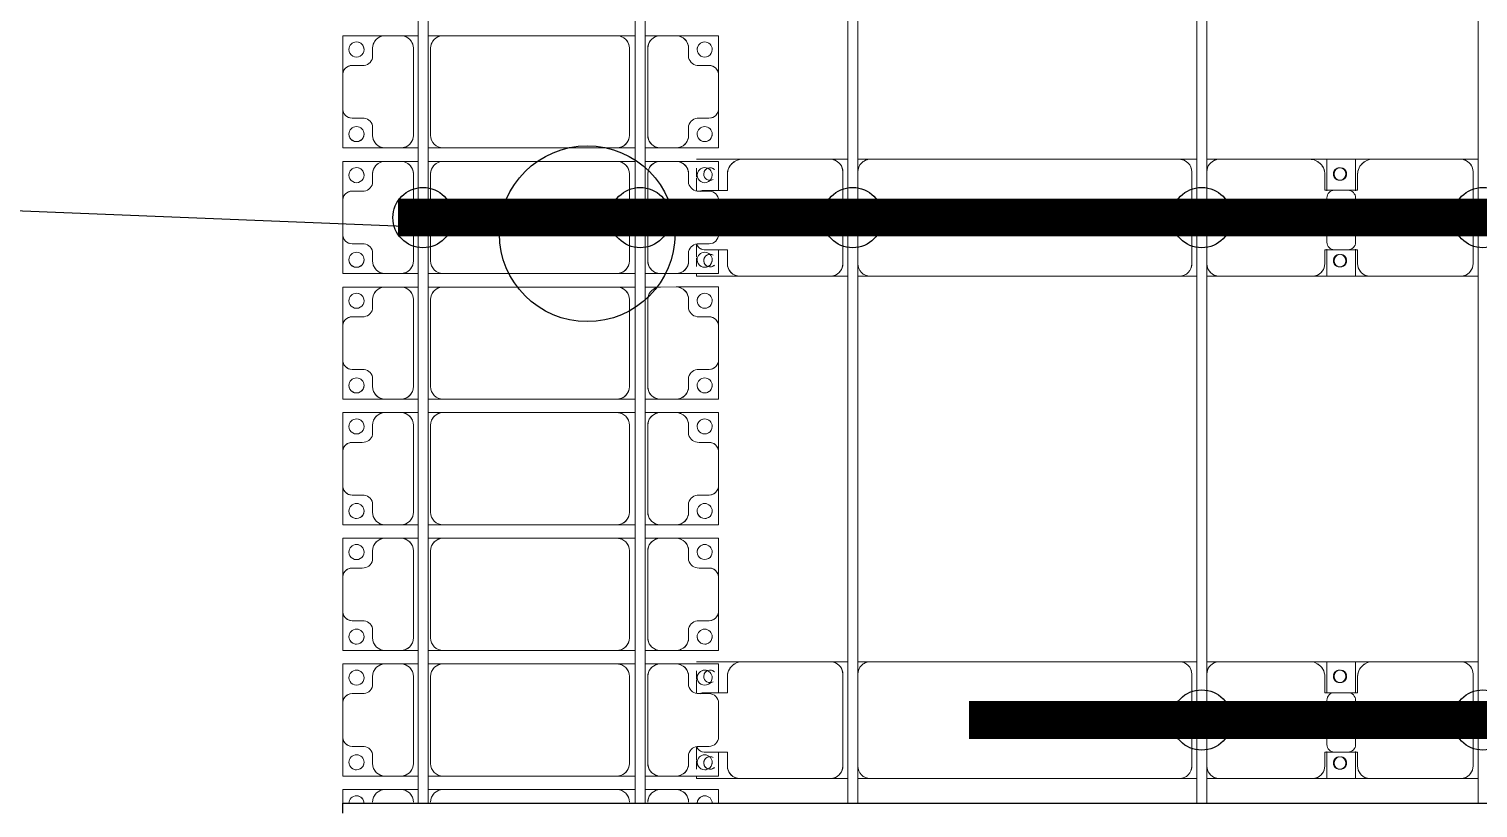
# Model space of a CAD drawing. Header units: millimetres. Extents: x -248177 to 167033, y 156986 to 268923.
# Drawn here: x -242403 to -236632, y 184400 to 187500 of the extents above; entities that cross this region are included whole.
import ezdxf

# ---------------------------------------------------------------- set-up
doc = ezdxf.new("R2010")
doc.units = ezdxf.units.MM
for name, color, linetype, lineweight in [('A-DETL-MBND', 5, 'Continuous', 9), ('A-GENM', 13, 'Continuous', 9), ('S-BEAM', 12, 'Continuous', 9)]:
    doc.layers.add(name, color=color, linetype=linetype, lineweight=lineweight)
for name, color, linetype in [('GC-BICH NEO', 6, 'Continuous'), ('GC-DAY NEO', 5, 'Continuous'), ('GC-HOP 40x60 GIA CUONG', 1, 'Continuous')]:
    doc.layers.add(name, color=color, linetype=linetype)

# ---------------------------------------------------------------- blocks, each defined once
blk = doc.blocks.new('Dai phaodi lai - DẢI PHAO ĐI LẠI-17681-BỐ TRÍ KHUNG KẾT CẤU BÈ PIN 02')
at = {"layer": 'A-GENM', "color": 7}
for p, q in [((47276.8, 748.4), (47433.1, 748.4)), ((47276.8, 579.3), (47276.8, 748.4)), ((47276.8, 748.4), (47276.8, 579.3)), ((47433.1, 748.4), (47276.8, 748.4)), ((47395.1, 710.4), (47395.1, 670.7)), ((47566.9, 748.4), (47433.1, 748.4)), ((47566.9, 748.4), (47723.2, 748.4)), ((47723.2, 748.4), (47566.9, 748.4)), ((47604.9, 670.7), (47604.9, 710.4)), ((47723.2, 748.4), (47723.2, 579.3)), ((47723.2, 579.3), (47723.2, 748.4)), ((47776.8, 748.4), (47892.1, 748.4)), ((47776.8, 579.3), (47776.8, 748.4)), ((47776.8, 748.4), (47776.8, 579.3)), ((47892.1, 748.4), (47776.8, 748.4)), ((47895.1, 710.4), (47895.1, 670.7)), ((48066.9, 748.4), (47933.1, 748.4)), ((48104.9, 670.7), (48104.9, 710.4)), ((48128.6, 748.4), (48223.2, 748.4)), ((48223.2, 748.4), (48128.6, 748.4)), ((48223.2, 748.4), (48223.2, 579.3)), ((48223.2, 579.3), (48223.2, 748.4)), ((48276.8, 748.4), (48433.1, 748.4)), ((48276.8, 579.3), (48276.8, 748.4)), ((48276.8, 748.4), (48276.8, 579.3)), ((48433.1, 748.4), (48276.8, 748.4)), ((48395.1, 710.4), (48395.1, 670.7)), ((48566.9, 748.4), (48433.1, 748.4)), ((48566.9, 748.4), (48723.2, 748.4)), ((48721, 748.4), (48566.9, 748.4)), ((48604.9, 670.7), (48604.9, 710.4)), ((48723.2, 748.4), (48723.2, 579.3)), ((48723.2, 579.3), (48723.2, 748.4)), ((48776.8, 748.4), (48933.1, 748.4)), ((48776.8, 579.3), (48776.8, 748.4)), ((48776.8, 748.4), (48776.8, 579.3)), ((48933.1, 748.4), (48776.8, 748.4)), ((48895.1, 710.4), (48895.1, 670.7)), ((49066.9, 748.4), (48933.1, 748.4)), ((49066.9, 748.4), (49223.2, 748.4)), ((49223.2, 748.4), (49066.9, 748.4)), ((49104.9, 670.7), (49104.9, 710.4)), ((49223.2, 748.4), (49223.2, 579.3)), ((49223.2, 579.3), (49223.2, 748.4)), ((49276.8, 748.4), (49433.1, 748.4)), ((49276.8, 579.3), (49276.8, 748.4)), ((49276.8, 748.4), (49276.8, 579.3)), ((49433.1, 748.4), (49276.8, 748.4)), ((49395.1, 710.4), (49395.1, 670.7)), ((49566.9, 748.4), (49433.1, 748.4)), ((49566.9, 748.4), (49723.2, 748.4)), ((49723.2, 748.4), (49566.9, 748.4)), ((49604.9, 670.7), (49604.9, 710.4)), ((49723.2, 748.4), (49723.2, 579.3)), ((49723.2, 579.3), (49723.2, 748.4)), ((49776.8, 748.4), (49891.3, 748.4)), ((49776.8, 579.3), (49776.8, 748.4)), ((49776.8, 748.4), (49776.8, 579.3)), ((49891.3, 748.4), (49776.8, 748.4)), ((49895.1, 710.4), (49895.1, 670.7)), ((50066.9, 748.4), (49933.1, 748.4)), ((50104.9, 670.7), (50104.9, 710.4)), ((50127.7, 748.4), (50223.2, 748.4)), ((50223.2, 748.4), (50127.7, 748.4)), ((50223.2, 748.4), (50223.2, 579.3)), ((50223.2, 579.3), (50223.2, 748.4)), ((50276.8, 748.4), (50331.2, 748.4)), ((50276.8, 579.3), (50276.8, 748.4)), ((50276.8, 748.4), (50276.8, 579.3)), ((50331.2, 748.4), (50276.8, 748.4)), ((47276.8, 579.3), (47276.8, 516.7)), ((47364.3, 629.3), (47326.8, 629.3)), ((47673.2, 629.3), (47635.7, 629.3)), ((47723.2, 516.7), (47723.2, 579.3)), ((47776.8, 579.3), (47776.8, 516.7)), ((47864.3, 629.3), (47826.8, 629.3)), ((48173.2, 629.3), (48135.7, 629.3)), ((48223.2, 516.7), (48223.2, 579.3)), ((48276.8, 579.3), (48276.8, 516.7)), ((48364.3, 629.3), (48326.8, 629.3)), ((48673.2, 629.3), (48635.7, 629.3)), ((48723.2, 516.7), (48723.2, 579.3)), ((48776.8, 579.3), (48776.8, 516.7)), ((48864.3, 629.3), (48826.8, 629.3)), ((49173.2, 629.3), (49135.7, 629.3)), ((49223.2, 516.7), (49223.2, 579.3)), ((49276.8, 579.3), (49276.8, 516.7)), ((49364.3, 629.3), (49326.8, 629.3)), ((49673.2, 629.3), (49635.7, 629.3)), ((49723.2, 516.7), (49723.2, 579.3)), ((49776.8, 579.3), (49776.8, 516.7)), ((49864.3, 629.3), (49826.8, 629.3)), ((50173.2, 629.3), (50135.7, 629.3)), ((50223.2, 516.7), (50223.2, 579.3)), ((50276.8, 579.3), (50276.8, 516.7)), ((47276.8, 456.7), (47276.8, 516.7)), ((47276.8, 456.7), (47276.8, 516.7)), ((47326.8, 466.7), (47673.2, 466.7)), ((47723.2, 516.7), (47723.2, 456.7)), ((47723.2, 516.7), (47723.2, 456.7)), ((47776.8, 456.7), (47776.8, 516.7)), ((47776.8, 456.7), (47776.8, 516.7)), ((47826.8, 466.7), (48173.2, 466.7)), ((48223.2, 516.7), (48223.2, 456.7)), ((48223.2, 516.7), (48223.2, 456.7)), ((48276.8, 456.7), (48276.8, 516.7)), ((48276.8, 456.7), (48276.8, 516.7)), ((48326.8, 466.7), (48673.2, 466.7)), ((48723.2, 516.7), (48723.2, 456.7)), ((48723.2, 516.7), (48723.2, 456.7)), ((48776.8, 456.7), (48776.8, 516.7)), ((48776.8, 456.7), (48776.8, 516.7)), ((48826.8, 466.7), (49173.2, 466.7)), ((49223.2, 516.7), (49223.2, 456.7)), ((49223.2, 516.7), (49223.2, 456.7)), ((49276.8, 456.7), (49276.8, 516.7)), ((49276.8, 456.7), (49276.8, 516.7)), ((49326.8, 466.7), (49673.2, 466.7)), ((49723.2, 516.7), (49723.2, 456.7)), ((49723.2, 516.7), (49723.2, 456.7)), ((49776.8, 456.7), (49776.8, 516.7)), ((49776.8, 456.7), (49776.8, 516.7)), ((49826.8, 466.7), (50173.2, 466.7)), ((50223.2, 516.7), (50223.2, 456.7)), ((50223.2, 516.7), (50223.2, 456.7)), ((50276.8, 456.7), (50276.8, 516.7)), ((50276.8, 456.7), (50276.8, 516.7)), ((47276.8, 343.3), (47276.8, 416.7)), ((47276.8, 343.3), (47276.8, 416.7)), ((47723.2, 416.7), (47723.2, 343.3)), ((47723.2, 416.7), (47723.2, 343.3)), ((47776.8, 343.3), (47776.8, 416.7)), ((47776.8, 343.3), (47776.8, 416.7)), ((48223.2, 416.7), (48223.2, 343.3)), ((48223.2, 416.7), (48223.2, 343.3)), ((48276.8, 343.3), (48276.8, 416.7)), ((48276.8, 343.3), (48276.8, 416.7)), ((48723.2, 416.7), (48723.2, 343.3)), ((48723.2, 416.7), (48723.2, 343.3)), ((48776.8, 343.3), (48776.8, 416.7)), ((48776.8, 343.3), (48776.8, 416.7)), ((49223.2, 416.7), (49223.2, 343.3)), ((49223.2, 416.7), (49223.2, 343.3)), ((49276.8, 343.3), (49276.8, 416.7)), ((49276.8, 343.3), (49276.8, 416.7)), ((49723.2, 416.7), (49723.2, 343.3)), ((49723.2, 416.7), (49723.2, 343.3)), ((49776.8, 343.3), (49776.8, 416.7)), ((49776.8, 343.3), (49776.8, 416.7)), ((50223.2, 416.7), (50223.2, 343.3)), ((50223.2, 416.7), (50223.2, 343.3)), ((50276.8, 343.3), (50276.8, 416.7)), ((50276.8, 343.3), (50276.8, 416.7)), ((47673.2, 393.3), (47326.8, 393.3)), ((48173.2, 393.3), (47826.8, 393.3)), ((48673.2, 393.3), (48326.8, 393.3)), ((49173.2, 393.3), (48826.8, 393.3)), ((49673.2, 393.3), (49326.8, 393.3)), ((50173.2, 393.3), (49826.8, 393.3)), ((47276.8, 343.3), (47276.8, -348.3)), ((47723.2, -348.3), (47723.2, 343.3)), ((47776.8, 343.3), (47776.8, -348.3)), ((48223.2, -348.3), (48223.2, 343.3)), ((48276.8, 343.3), (48276.8, -348.3)), ((48723.2, -348.3), (48723.2, 343.3)), ((48776.8, 343.3), (48776.8, -348.3)), ((49223.2, -348.3), (49223.2, 343.3)), ((49276.8, 343.3), (49276.8, -348.3)), ((49723.2, -348.3), (49723.2, 343.3)), ((49776.8, 343.3), (49776.8, -348.3)), ((50223.2, -348.3), (50223.2, 343.3)), ((50276.8, 343.3), (50276.8, -348.3)), ((47276.8, -408.3), (47276.8, -348.3)), ((47276.8, -408.3), (47276.8, -348.3)), ((47326.8, -398.3), (47673.2, -398.3)), ((47723.2, -348.3), (47723.2, -408.3)), ((47723.2, -348.3), (47723.2, -408.3)), ((47776.8, -408.3), (47776.8, -348.3)), ((47776.8, -408.3), (47776.8, -348.3)), ((47826.8, -398.3), (48173.2, -398.3)), ((48223.2, -348.3), (48223.2, -408.3)), ((48223.2, -348.3), (48223.2, -408.3)), ((48276.8, -408.3), (48276.8, -348.3)), ((48276.8, -408.3), (48276.8, -348.3)), ((48326.8, -398.3), (48673.2, -398.3)), ((48723.2, -348.3), (48723.2, -408.3)), ((48723.2, -348.3), (48723.2, -408.3)), ((48776.8, -408.3), (48776.8, -348.3)), ((48776.8, -408.3), (48776.8, -348.3)), ((48826.8, -398.3), (49173.2, -398.3)), ((49223.2, -348.3), (49223.2, -408.3)), ((49223.2, -348.3), (49223.2, -408.3)), ((49276.8, -408.3), (49276.8, -348.3)), ((49276.8, -408.3), (49276.8, -348.3)), ((49326.8, -398.3), (49673.2, -398.3)), ((49723.2, -348.3), (49723.2, -408.3)), ((49723.2, -348.3), (49723.2, -408.3)), ((49776.8, -408.3), (49776.8, -348.3)), ((49776.8, -408.3), (49776.8, -348.3)), ((49826.8, -398.3), (50173.2, -398.3)), ((50223.2, -348.3), (50223.2, -408.3)), ((50223.2, -348.3), (50223.2, -408.3)), ((50276.8, -408.3), (50276.8, -348.3)), ((50276.8, -408.3), (50276.8, -348.3)), ((47276.8, -516.7), (47276.8, -448.3)), ((47276.8, -516.7), (47276.8, -448.3)), ((47723.2, -448.3), (47723.2, -516.7)), ((47723.2, -448.3), (47723.2, -516.7)), ((47776.8, -516.7), (47776.8, -448.3)), ((47776.8, -516.7), (47776.8, -448.3)), ((48223.2, -448.3), (48223.2, -516.7)), ((48223.2, -448.3), (48223.2, -516.7)), ((48276.8, -516.7), (48276.8, -448.3)), ((48276.8, -516.7), (48276.8, -448.3)), ((48723.2, -448.3), (48723.2, -516.7)), ((48723.2, -448.3), (48723.2, -516.7)), ((48776.8, -516.7), (48776.8, -448.3)), ((48776.8, -516.7), (48776.8, -448.3)), ((49223.2, -448.3), (49223.2, -516.7)), ((49223.2, -448.3), (49223.2, -516.7)), ((49276.8, -516.7), (49276.8, -448.3)), ((49276.8, -516.7), (49276.8, -448.3)), ((49723.2, -448.3), (49723.2, -516.7)), ((49723.2, -448.3), (49723.2, -516.7)), ((49776.8, -516.7), (49776.8, -448.3)), ((49776.8, -516.7), (49776.8, -448.3)), ((50223.2, -448.3), (50223.2, -516.7)), ((50223.2, -448.3), (50223.2, -516.7)), ((50276.8, -516.7), (50276.8, -448.3)), ((50276.8, -516.7), (50276.8, -448.3)), ((47276.8, -516.7), (47276.8, -579.3)), ((47673.2, -466.7), (47326.8, -466.7)), ((47723.2, -579.3), (47723.2, -516.7)), ((47776.8, -516.7), (47776.8, -579.3)), ((48173.2, -466.7), (47826.8, -466.7)), ((48223.2, -579.3), (48223.2, -516.7)), ((48276.8, -516.7), (48276.8, -579.3)), ((48673.2, -466.7), (48326.8, -466.7)), ((48723.2, -579.3), (48723.2, -516.7)), ((48776.8, -516.7), (48776.8, -579.3)), ((49173.2, -466.7), (48826.8, -466.7)), ((49223.2, -579.3), (49223.2, -516.7)), ((49276.8, -516.7), (49276.8, -579.3)), ((49673.2, -466.7), (49326.8, -466.7)), ((49723.2, -579.3), (49723.2, -516.7)), ((49776.8, -516.7), (49776.8, -579.3)), ((50173.2, -466.7), (49826.8, -466.7)), ((50223.2, -579.3), (50223.2, -516.7)), ((50276.8, -516.7), (50276.8, -579.3)), ((47276.8, -748.4), (47276.8, -579.3)), ((47276.8, -579.3), (47276.8, -748.4)), ((47326.8, -629.3), (47364.3, -629.3)), ((47635.7, -629.3), (47673.2, -629.3)), ((47723.2, -579.3), (47723.2, -748.4)), ((47723.2, -748.4), (47723.2, -579.3)), ((47776.8, -748.4), (47776.8, -579.3)), ((47776.8, -579.3), (47776.8, -748.4)), ((47826.8, -629.3), (47864.3, -629.3)), ((48135.7, -629.3), (48173.2, -629.3)), ((48223.2, -579.3), (48223.2, -748.4)), ((48223.2, -748.4), (48223.2, -579.3)), ((48276.8, -748.4), (48276.8, -579.3)), ((48276.8, -579.3), (48276.8, -748.4)), ((48326.8, -629.3), (48364.3, -629.3)), ((48635.7, -629.3), (48673.2, -629.3)), ((48723.2, -579.3), (48723.2, -748.4)), ((48723.2, -748.4), (48723.2, -579.3)), ((48776.8, -748.4), (48776.8, -579.3)), ((48776.8, -579.3), (48776.8, -748.4)), ((48826.8, -629.3), (48864.3, -629.3)), ((49135.7, -629.3), (49173.2, -629.3)), ((49223.2, -579.3), (49223.2, -748.4)), ((49223.2, -748.4), (49223.2, -579.3)), ((49276.8, -748.4), (49276.8, -579.3)), ((49276.8, -579.3), (49276.8, -748.4)), ((49326.8, -629.3), (49364.3, -629.3)), ((49635.7, -629.3), (49673.2, -629.3)), ((49723.2, -579.3), (49723.2, -748.4)), ((49723.2, -748.4), (49723.2, -579.3)), ((49776.8, -748.4), (49776.8, -579.3)), ((49776.8, -579.3), (49776.8, -748.4)), ((49826.8, -629.3), (49864.3, -629.3)), ((50135.7, -629.3), (50173.2, -629.3)), ((50223.2, -579.3), (50223.2, -748.4)), ((50223.2, -748.4), (50223.2, -579.3)), ((50276.8, -748.4), (50276.8, -579.3)), ((50276.8, -579.3), (50276.8, -748.4)), ((47395.1, -670.7), (47395.1, -710.4)), ((47604.9, -710.4), (47604.9, -670.7)), ((47895.1, -670.7), (47895.1, -710.4)), ((48104.9, -710.4), (48104.9, -670.7)), ((48395.1, -670.7), (48395.1, -710.4)), ((48604.9, -710.4), (48604.9, -670.7)), ((48895.1, -670.7), (48895.1, -710.4)), ((49104.9, -710.4), (49104.9, -670.7)), ((49395.1, -670.7), (49395.1, -710.4)), ((49604.9, -710.4), (49604.9, -670.7)), ((49895.1, -670.7), (49895.1, -710.4)), ((50104.9, -710.4), (50104.9, -670.7)), ((47433.1, -748.4), (47276.8, -748.4)), ((47276.8, -748.4), (47433.1, -748.4)), ((47433.1, -748.4), (47566.9, -748.4)), ((47723.2, -748.4), (47566.9, -748.4)), ((47566.9, -748.4), (47723.2, -748.4)), ((47933.1, -748.4), (47776.8, -748.4)), ((47776.8, -748.4), (47933.1, -748.4)), ((47933.1, -748.4), (48066.9, -748.4)), ((48223.2, -748.4), (48066.9, -748.4)), ((48066.9, -748.4), (48223.2, -748.4)), ((48433.1, -748.4), (48276.8, -748.4)), ((48276.8, -748.4), (48433.1, -748.4)), ((48433.1, -748.4), (48566.9, -748.4)), ((48723.2, -748.4), (48566.9, -748.4)), ((48566.9, -748.4), (48721, -748.4)), ((48933.1, -748.4), (48776.8, -748.4)), ((48776.8, -748.4), (48933.1, -748.4)), ((48933.1, -748.4), (49066.9, -748.4)), ((49223.2, -748.4), (49066.9, -748.4)), ((49066.9, -748.4), (49223.2, -748.4)), ((49433.1, -748.4), (49276.8, -748.4)), ((49276.8, -748.4), (49433.1, -748.4)), ((49433.1, -748.4), (49566.9, -748.4)), ((49723.2, -748.4), (49566.9, -748.4)), ((49566.9, -748.4), (49723.2, -748.4)), ((49933.1, -748.4), (49776.8, -748.4)), ((49776.8, -748.4), (49933.1, -748.4)), ((49933.1, -748.4), (50066.9, -748.4)), ((50223.2, -748.4), (50066.9, -748.4)), ((50066.9, -748.4), (50223.2, -748.4)), ((50331.2, -748.4), (50276.8, -748.4)), ((50276.8, -748.4), (50331.2, -748.4))]:
    blk.add_line(p, q, dxfattribs=at)
for centre, radius, start, end in [((47331.6, 693.3), 30, 90, 270), ((47331.6, 693.3), 30, 90, 180), ((47331.6, 693.3), 30, 270, 90), ((47331.6, 693.3), 30, 270, 90), ((47433.1, 710.4), 38, 90, 180), ((47433.1, 710.4), 38, 90, 180), ((47433.1, 710.4), 38, 120, 180), ((47433.1, 710.4), 38, 120, 180), ((47433.1, 710.4), 38, 90, 105), ((47433.1, 710.4), 38, 90, 105), ((47566.9, 710.4), 38, 0, 90), ((47566.9, 710.4), 38, 75, 90), ((47566.9, 710.4), 38, 0, 90), ((47566.9, 710.4), 38, 75, 90), ((47566.9, 710.4), 38, 0, 60), ((47566.9, 710.4), 38, 0, 60), ((47668.4, 693.3), 30, 90, 270), ((47668.4, 693.3), 30, 90, 270), ((47668.4, 693.3), 30, 270, 90), ((47668.4, 693.3), 30, 0, 90), ((47831.6, 693.3), 30, 90, 270), ((47831.6, 693.3), 30, 90, 180), ((47831.6, 693.3), 30, 270, 90), ((47831.6, 693.3), 30, 270, 90), ((47933.1, 710.4), 38, 90, 180), ((48066.9, 710.4), 38, 0, 90), ((48168.4, 693.3), 30, 90, 270), ((48168.4, 693.3), 30, 90, 270), ((48168.4, 693.3), 30, 270, 90), ((48168.4, 693.3), 30, 0, 90), ((48331.6, 693.3), 30, 90, 270), ((48331.6, 693.3), 30, 90, 180), ((48331.6, 693.3), 30, 270, 90), ((48331.6, 693.3), 30, 270, 90), ((48433.1, 710.4), 38, 90, 180), ((48433.1, 710.4), 38, 90, 180), ((48433.1, 710.4), 38, 120, 180), ((48433.1, 710.4), 38, 120, 180), ((48433.1, 710.4), 38, 90, 105), ((48433.1, 710.4), 38, 90, 105), ((48566.9, 710.4), 38, 360, 90), ((48566.9, 710.4), 38, 75, 90), ((48566.9, 710.4), 38, 360, 90), ((48566.9, 710.4), 38, 75, 90), ((48566.9, 710.4), 38, 360, 60), ((48566.9, 710.4), 38, 360, 60), ((48668.4, 693.3), 30, 90, 270), ((48668.4, 693.3), 30, 90, 270), ((48668.4, 693.3), 30, 270, 90), ((48668.4, 693.3), 30, 0, 90), ((48831.6, 693.3), 30, 90, 270), ((48831.6, 693.3), 30, 90, 180), ((48831.6, 693.3), 30, 270, 90), ((48831.6, 693.3), 30, 270, 90), ((48933.1, 710.4), 38, 90, 180), ((48933.1, 710.4), 38, 90, 180), ((48933.1, 710.4), 38, 120, 180), ((48933.1, 710.4), 38, 120, 180), ((48933.1, 710.4), 38, 90, 105), ((48933.1, 710.4), 38, 90, 105), ((49066.9, 710.4), 38, 0, 90), ((49066.9, 710.4), 38, 75, 90), ((49066.9, 710.4), 38, 0, 90), ((49066.9, 710.4), 38, 75, 90), ((49066.9, 710.4), 38, 0, 60), ((49066.9, 710.4), 38, 0, 60), ((49168.4, 693.3), 30, 90, 270), ((49168.4, 693.3), 30, 90, 270), ((49168.4, 693.3), 30, 270, 90), ((49168.4, 693.3), 30, 0, 90), ((49331.6, 693.3), 30, 90, 270), ((49331.6, 693.3), 30, 90, 180), ((49331.6, 693.3), 30, 270, 90), ((49331.6, 693.3), 30, 270, 90), ((49433.1, 710.4), 38, 90, 180), ((49433.1, 710.4), 38, 90, 180), ((49433.1, 710.4), 38, 120, 180), ((49433.1, 710.4), 38, 120, 180), ((49433.1, 710.4), 38, 90, 105), ((49433.1, 710.4), 38, 90, 105), ((49566.9, 710.4), 38, 360, 90), ((49566.9, 710.4), 38, 75, 90), ((49566.9, 710.4), 38, 360, 90), ((49566.9, 710.4), 38, 75, 90), ((49566.9, 710.4), 38, 360, 60), ((49566.9, 710.4), 38, 360, 60), ((49668.4, 693.3), 30, 90, 270), ((49668.4, 693.3), 30, 90, 270), ((49668.4, 693.3), 30, 270, 90), ((49668.4, 693.3), 30, 0, 90), ((49831.6, 693.3), 30, 90, 270), ((49831.6, 693.3), 30, 90, 180), ((49831.6, 693.3), 30, 270, 90), ((49831.6, 693.3), 30, 270, 90), ((49933.1, 710.4), 38, 90, 180), ((50066.9, 710.4), 38, 0, 90), ((50168.4, 693.3), 30, 90, 270), ((50168.4, 693.3), 30, 90, 270), ((50168.4, 693.3), 30, 270, 90), ((50168.4, 693.3), 30, 0, 90), ((50331.6, 693.3), 30, 90, 270), ((50331.6, 693.3), 30, 90, 180), ((47331.6, 693.3), 30, 195, 270), ((47355.2, 668.2), 40, 283.18854, 3.50807), ((47644.8, 668.2), 40, 176.49193, 256.81146), ((47668.4, 693.3), 30, 270, 345), ((47831.6, 693.3), 30, 195, 270), ((47855.2, 668.2), 40, 283.18854, 3.50807), ((48144.8, 668.2), 40, 176.49193, 256.81146), ((48168.4, 693.3), 30, 270, 345), ((48331.6, 693.3), 30, 195, 270), ((48355.2, 668.2), 40, 283.18854, 3.50807), ((48644.8, 668.2), 40, 176.49193, 256.81146), ((48668.4, 693.3), 30, 270, 345), ((48831.6, 693.3), 30, 195, 270), ((48855.2, 668.2), 40, 283.18854, 3.50807), ((49144.8, 668.2), 40, 176.49193, 256.81146), ((49168.4, 693.3), 30, 270, 345), ((49331.6, 693.3), 30, 195, 270), ((49355.2, 668.2), 40, 283.18854, 3.50807), ((49644.8, 668.2), 40, 176.49193, 256.81146), ((49668.4, 693.3), 30, 270, 345), ((49831.6, 693.3), 30, 195, 270), ((49855.2, 668.2), 40, 283.18854, 3.50807), ((50144.8, 668.2), 40, 176.49193, 256.81146), ((50168.4, 693.3), 30, 270, 345), ((50331.6, 693.3), 30, 195, 270), ((47326.8, 579.3), 50, 90, 180), ((47326.8, 579.3), 50, 90, 165), ((47673.2, 579.3), 50, 0, 90), ((47673.2, 579.3), 50, 15, 90), ((47826.8, 579.3), 50, 90, 180), ((47826.8, 579.3), 50, 93.81263, 165), ((48173.2, 579.3), 50, 360, 90), ((48173.2, 579.3), 50, 15, 90), ((48326.8, 579.3), 50, 90, 180), ((48326.8, 579.3), 50, 90, 165), ((48673.2, 579.3), 50, 0, 90), ((48673.2, 579.3), 50, 16.63517, 90), ((48826.8, 579.3), 50, 90, 180), ((48826.8, 579.3), 50, 90, 165), ((49173.2, 579.3), 50, 0, 90), ((49173.2, 579.3), 50, 15, 90), ((49326.8, 579.3), 50, 90, 180), ((49326.8, 579.3), 50, 90, 165), ((49673.2, 579.3), 50, 0, 90), ((49673.2, 579.3), 50, 15, 90), ((49826.8, 579.3), 50, 90, 180), ((49826.8, 579.3), 50, 90, 165), ((50173.2, 579.3), 50, 0, 90), ((50173.2, 579.3), 50, 15, 90), ((50326.8, 579.3), 50, 90, 180), ((50326.8, 579.3), 50, 90, 165), ((47326.8, 516.7), 50, 180, 270), ((47326.8, 516.7), 50, 195, 270), ((47673.2, 516.7), 50, 270, 360), ((47673.2, 516.7), 50, 270, 345), ((47826.8, 516.7), 50, 180, 270), ((47826.8, 516.7), 50, 195, 266.18489), ((48173.2, 516.7), 50, 270, 360), ((48173.2, 516.7), 50, 270, 345), ((48326.8, 516.7), 50, 180, 270), ((48326.8, 516.7), 50, 195, 270), ((48673.2, 516.7), 50, 270, 0), ((48673.2, 516.7), 50, 270, 343.36121), ((48826.8, 516.7), 50, 180, 270), ((48826.8, 516.7), 50, 195, 270), ((49173.2, 516.7), 50, 270, 360), ((49173.2, 516.7), 50, 270, 345), ((49326.8, 516.7), 50, 180, 270), ((49326.8, 516.7), 50, 195, 270), ((49673.2, 516.7), 50, 270, 360), ((49673.2, 516.7), 50, 270, 345), ((49826.8, 516.7), 50, 180, 270), ((49826.8, 516.7), 50, 195, 270), ((50173.2, 516.7), 50, 270, 0), ((50173.2, 516.7), 50, 270, 345), ((50326.8, 516.7), 50, 180, 270), ((50326.8, 516.7), 50, 195, 270), ((47326.8, 343.3), 50, 90, 180), ((47326.8, 343.3), 50, 150, 180), ((47326.8, 343.3), 50, 105, 135), ((47673.2, 343.3), 50, 360, 90), ((47673.2, 343.3), 50, 360, 75), ((47826.8, 343.3), 50, 90, 180), ((47826.8, 343.3), 50, 150, 180), ((47826.8, 343.3), 50, 105, 135), ((48173.2, 343.3), 50, 360, 90), ((48173.2, 343.3), 50, 360, 75), ((48326.8, 343.3), 50, 90, 180), ((48326.8, 343.3), 50, 150, 180), ((48326.8, 343.3), 50, 105, 135), ((48673.2, 343.3), 50, 360, 90), ((48673.2, 343.3), 50, 360, 75), ((48826.8, 343.3), 50, 90, 180), ((48826.8, 343.3), 50, 150, 180), ((48826.8, 343.3), 50, 105, 135), ((49173.2, 343.3), 50, 360, 90), ((49173.2, 343.3), 50, 360, 75), ((49326.8, 343.3), 50, 90, 180), ((49326.8, 343.3), 50, 150, 180), ((49326.8, 343.3), 50, 105, 135), ((49673.2, 343.3), 50, 0, 90), ((49673.2, 343.3), 50, 0, 75), ((49826.8, 343.3), 50, 90, 180), ((49826.8, 343.3), 50, 150, 180), ((49826.8, 343.3), 50, 105, 135), ((50173.2, 343.3), 50, 360, 90), ((50173.2, 343.3), 50, 360, 75), ((50326.8, 343.3), 50, 90, 180), ((50326.8, 343.3), 50, 150, 180), ((50326.8, 343.3), 50, 105, 135), ((47326.8, -348.3), 50, 180, 270), ((47326.8, -348.3), 50, 195, 270), ((47673.2, -348.3), 50, 270, 360), ((47673.2, -348.3), 50, 270, 360), ((47826.8, -348.3), 50, 180, 270), ((47826.8, -348.3), 50, 195, 266.17161), ((48173.2, -348.3), 50, 270, 360), ((48173.2, -348.3), 50, 270, 360), ((48326.8, -348.3), 50, 180, 270), ((48326.8, -348.3), 50, 195, 270), ((48673.2, -348.3), 50, 270, 360), ((48673.2, -348.3), 50, 270, 360), ((48826.8, -348.3), 50, 180, 270), ((48826.8, -348.3), 50, 195, 270), ((49173.2, -348.3), 50, 270, 0), ((49173.2, -348.3), 50, 270, 0), ((49326.8, -348.3), 50, 180, 270), ((49326.8, -348.3), 50, 195, 270), ((49673.2, -348.3), 50, 270, 0), ((49673.2, -348.3), 50, 270, 0), ((49826.8, -348.3), 50, 180, 270), ((49826.8, -348.3), 50, 195, 270), ((50173.2, -348.3), 50, 270, 360), ((50173.2, -348.3), 50, 270, 360), ((50326.8, -348.3), 50, 180, 270), ((50326.8, -348.3), 50, 195, 270), ((47326.8, -516.7), 50, 90, 180), ((47326.8, -516.7), 50, 90, 165), ((47673.2, -516.7), 50, 360, 90), ((47673.2, -516.7), 50, 15, 90), ((47826.8, -516.7), 50, 90, 180), ((47826.8, -516.7), 50, 93.82945, 165), ((48173.2, -516.7), 50, 360, 90), ((48173.2, -516.7), 50, 15, 90), ((48326.8, -516.7), 50, 90, 180), ((48326.8, -516.7), 50, 90, 165), ((48673.2, -516.7), 50, 0, 90), ((48673.2, -516.7), 50, 16.67874, 90), ((48826.8, -516.7), 50, 90, 180), ((48826.8, -516.7), 50, 90, 165), ((49173.2, -516.7), 50, 0, 90), ((49173.2, -516.7), 50, 15, 90), ((49326.8, -516.7), 50, 90, 180), ((49326.8, -516.7), 50, 90, 165), ((49673.2, -516.7), 50, 360, 90), ((49673.2, -516.7), 50, 15, 90), ((49826.8, -516.7), 50, 90, 180), ((49826.8, -516.7), 50, 90, 165), ((50173.2, -516.7), 50, 360, 90), ((50173.2, -516.7), 50, 15, 90), ((50326.8, -516.7), 50, 90, 180), ((50326.8, -516.7), 50, 90, 165), ((47326.8, -579.3), 50, 180, 270), ((47326.8, -579.3), 50, 195, 270), ((47355.2, -668.2), 40, 356.49193, 76.81146), ((47644.8, -668.2), 40, 103.18854, 183.50807), ((47673.2, -579.3), 50, 270, 360), ((47673.2, -579.3), 50, 270, 345), ((47826.8, -579.3), 50, 180, 270), ((47826.8, -579.3), 50, 195, 266.16807), ((47855.2, -668.2), 40, 356.49193, 76.81146), ((48144.8, -668.2), 40, 103.18854, 183.50807), ((48173.2, -579.3), 50, 270, 360), ((48173.2, -579.3), 50, 270, 345), ((48326.8, -579.3), 50, 180, 270), ((48326.8, -579.3), 50, 195, 270), ((48355.2, -668.2), 40, 356.49193, 76.81146), ((48644.8, -668.2), 40, 103.18854, 183.50807), ((48673.2, -579.3), 50, 270, 360), ((48673.2, -579.3), 50, 270, 343.31763), ((48826.8, -579.3), 50, 180, 270), ((48826.8, -579.3), 50, 195, 270), ((48855.2, -668.2), 40, 356.49193, 76.81146), ((49144.8, -668.2), 40, 103.18854, 183.50807), ((49173.2, -579.3), 50, 270, 360), ((49173.2, -579.3), 50, 270, 345), ((49326.8, -579.3), 50, 180, 270), ((49326.8, -579.3), 50, 195, 270), ((49355.2, -668.2), 40, 356.49193, 76.81146), ((49644.8, -668.2), 40, 103.18854, 183.50807), ((49673.2, -579.3), 50, 270, 360), ((49673.2, -579.3), 50, 270, 345), ((49826.8, -579.3), 50, 180, 270), ((49826.8, -579.3), 50, 195, 270), ((49855.2, -668.2), 40, 356.49193, 76.81146), ((50144.8, -668.2), 40, 103.18854, 183.50807), ((50173.2, -579.3), 50, 270, 360), ((50173.2, -579.3), 50, 270, 345), ((50326.8, -579.3), 50, 180, 270), ((50326.8, -579.3), 50, 195, 270), ((47331.6, -693.3), 30, 90, 270), ((47331.6, -693.3), 30, 90, 165), ((47331.6, -693.3), 30, 270, 90), ((47331.6, -693.3), 30, 270, 90), ((47668.4, -693.3), 30, 90, 270), ((47668.4, -693.3), 30, 90, 270), ((47668.4, -693.3), 30, 270, 90), ((47668.4, -693.3), 30, 15, 90), ((47831.6, -693.3), 30, 90, 270), ((47831.6, -693.3), 30, 90, 165), ((47831.6, -693.3), 30, 270, 90), ((47831.6, -693.3), 30, 270, 90), ((48168.4, -693.3), 30, 90, 270), ((48168.4, -693.3), 30, 90, 270), ((48168.4, -693.3), 30, 270, 90), ((48168.4, -693.3), 30, 15, 90), ((48331.6, -693.3), 30, 90, 270), ((48331.6, -693.3), 30, 90, 165), ((48331.6, -693.3), 30, 270, 90), ((48331.6, -693.3), 30, 270, 90), ((48668.4, -693.3), 30, 90, 270), ((48668.4, -693.3), 30, 90, 270), ((48668.4, -693.3), 30, 270, 90), ((48668.4, -693.3), 30, 15, 90), ((48831.6, -693.3), 30, 90, 270), ((48831.6, -693.3), 30, 90, 165), ((48831.6, -693.3), 30, 270, 90), ((48831.6, -693.3), 30, 270, 90), ((49168.4, -693.3), 30, 90, 270), ((49168.4, -693.3), 30, 90, 270), ((49168.4, -693.3), 30, 270, 90), ((49168.4, -693.3), 30, 15, 90), ((49331.6, -693.3), 30, 90, 270), ((49331.6, -693.3), 30, 90, 165), ((49331.6, -693.3), 30, 270, 90), ((49331.6, -693.3), 30, 270, 90), ((49668.4, -693.3), 30, 90, 270), ((49668.4, -693.3), 30, 90, 270), ((49668.4, -693.3), 30, 270, 90), ((49668.4, -693.3), 30, 15, 90), ((49831.6, -693.3), 30, 90, 270), ((49831.6, -693.3), 30, 90, 165), ((49831.6, -693.3), 30, 270, 90), ((49831.6, -693.3), 30, 270, 90), ((50168.4, -693.3), 30, 90, 270), ((50168.4, -693.3), 30, 90, 270), ((50168.4, -693.3), 30, 270, 90), ((50168.4, -693.3), 30, 15, 90), ((50331.6, -693.3), 30, 90, 270), ((50331.6, -693.3), 30, 90, 165), ((47331.6, -693.3), 30, 180, 270), ((47433.1, -710.4), 38, 180, 270), ((47433.1, -710.4), 38, 180, 240), ((47433.1, -710.4), 38, 180, 270), ((47433.1, -710.4), 38, 180, 240), ((47433.1, -710.4), 38, 255, 270), ((47433.1, -710.4), 38, 255, 270), ((47566.9, -710.4), 38, 270, 360), ((47566.9, -710.4), 38, 270, 360), ((47566.9, -710.4), 38, 270, 285), ((47566.9, -710.4), 38, 270, 285), ((47566.9, -710.4), 38, 300, 360), ((47566.9, -710.4), 38, 300, 360), ((47668.4, -693.3), 30, 270, 360), ((47831.6, -693.3), 30, 180, 270), ((47933.1, -710.4), 38, 180, 270), ((47933.1, -710.4), 38, 180, 240), ((47933.1, -710.4), 38, 180, 270), ((47933.1, -710.4), 38, 180, 240), ((47933.1, -710.4), 38, 255, 270), ((47933.1, -710.4), 38, 255, 270), ((48066.9, -710.4), 38, 270, 360), ((48066.9, -710.4), 38, 270, 360), ((48066.9, -710.4), 38, 270, 285), ((48066.9, -710.4), 38, 270, 285), ((48066.9, -710.4), 38, 300, 360), ((48066.9, -710.4), 38, 300, 360), ((48168.4, -693.3), 30, 270, 360), ((48331.6, -693.3), 30, 180, 270), ((48433.1, -710.4), 38, 180, 270), ((48433.1, -710.4), 38, 180, 240), ((48433.1, -710.4), 38, 180, 270), ((48433.1, -710.4), 38, 180, 240), ((48433.1, -710.4), 38, 255, 270), ((48433.1, -710.4), 38, 255, 270), ((48566.9, -710.4), 38, 270, 360), ((48566.9, -710.4), 38, 270, 360), ((48566.9, -710.4), 38, 270, 285), ((48566.9, -710.4), 38, 270, 285), ((48566.9, -710.4), 38, 300, 360), ((48566.9, -710.4), 38, 300, 360), ((48668.4, -693.3), 30, 270, 0), ((48831.6, -693.3), 30, 180, 270), ((48933.1, -710.4), 38, 180, 270), ((48933.1, -710.4), 38, 180, 240), ((48933.1, -710.4), 38, 180, 270), ((48933.1, -710.4), 38, 180, 240), ((48933.1, -710.4), 38, 255, 270), ((48933.1, -710.4), 38, 255, 270), ((49066.9, -710.4), 38, 270, 0), ((49066.9, -710.4), 38, 270, 0), ((49066.9, -710.4), 38, 270, 285), ((49066.9, -710.4), 38, 270, 285), ((49066.9, -710.4), 38, 300, 0), ((49066.9, -710.4), 38, 300, 0), ((49168.4, -693.3), 30, 270, 360), ((49331.6, -693.3), 30, 180, 270), ((49433.1, -710.4), 38, 180, 270), ((49433.1, -710.4), 38, 180, 240), ((49433.1, -710.4), 38, 180, 270), ((49433.1, -710.4), 38, 180, 240), ((49433.1, -710.4), 38, 255, 270), ((49433.1, -710.4), 38, 255, 270), ((49566.9, -710.4), 38, 270, 0), ((49566.9, -710.4), 38, 270, 0), ((49566.9, -710.4), 38, 270, 285), ((49566.9, -710.4), 38, 270, 285), ((49566.9, -710.4), 38, 300, 0), ((49566.9, -710.4), 38, 300, 0), ((49668.4, -693.3), 30, 270, 360), ((49831.6, -693.3), 30, 180, 270), ((49933.1, -710.4), 38, 180, 270), ((49933.1, -710.4), 38, 180, 240), ((49933.1, -710.4), 38, 180, 270), ((49933.1, -710.4), 38, 180, 240), ((49933.1, -710.4), 38, 255, 270), ((49933.1, -710.4), 38, 255, 270), ((50066.9, -710.4), 38, 270, 360), ((50066.9, -710.4), 38, 270, 360), ((50066.9, -710.4), 38, 270, 285), ((50066.9, -710.4), 38, 270, 285), ((50066.9, -710.4), 38, 300, 360), ((50066.9, -710.4), 38, 300, 360), ((50168.4, -693.3), 30, 270, 360), ((50331.6, -693.3), 30, 180, 270)]:
    blk.add_arc(centre, radius, start, end, dxfattribs=at)
blk = doc.blocks.new('Dai phao do pin - DẢI PHAO ĐỠ PIN-15978-BỐ TRÍ KHUNG KẾT CẤU BÈ PIN 02')
at = {"layer": 'A-DETL-MBND', "color": 8}
for p, q in [((-1312.2, 241.6), (-1129.7, 241.6)), ((-1129.7, 241.6), (-1312.2, 241.6)), ((-779.7, 241.6), (-1129.7, 241.6)), ((-779.7, 241.6), (-710.3, 241.6)), ((-779.7, 241.6), (-710.3, 241.6)), ((-670.3, 241.6), (-620.3, 241.6)), ((-670.3, 241.6), (-620.3, 241.6)), ((610.3, 241.6), (-620.3, 241.6)), ((610.3, 241.6), (679.7, 241.6)), ((610.3, 241.6), (679.7, 241.6)), ((719.7, 241.6), (769.7, 241.6)), ((719.7, 241.6), (769.7, 241.6)), ((1129.7, 241.6), (769.7, 241.6)), ((1129.7, 241.6), (1312.2, 241.6)), ((1312.2, 241.6), (1129.7, 241.6)), ((1197.8, 241.6), (1380.3, 241.6)), ((1197.8, 116.2), (1197.8, 241.6)), ((1380.3, 241.6), (1197.8, 241.6)), ((1312.2, 241.6), (1312.2, 116.2)), ((1730.3, 241.6), (1380.3, 241.6)), ((1730.3, 241.6), (1799.7, 241.6)), ((1730.3, 241.6), (1799.7, 241.6)), ((-1312.2, 171.3), (-1312.2, 205.1)), ((-1312.2, 205.1), (-1312.2, 171.3)), ((-1189.7, 181.6), (-1189.7, 118.2)), ((-729.7, -173.4), (-729.7, 191.6)), ((660.3, -173.4), (660.3, 191.6)), ((1189.7, 118.2), (1189.7, 181.6)), ((1320.3, 181.6), (1320.3, 118.2)), ((1780.3, -173.4), (1780.3, 191.6)), ((-1312.2, 115.1), (-1312.2, 167.8)), ((-1312.2, 167.8), (-1312.2, 115.1)), ((-1189.7, 118.2), (-1282.2, 118.2)), ((1282.2, 118.2), (1189.7, 118.2)), ((1320.3, 118.2), (1227.8, 118.2)), ((1197.8, 88.2), (1197.8, -88.2)), ((1312.2, -88.2), (1312.2, 88.2)), ((-1312.2, -148.8), (-1312.2, -96)), ((-1312.2, -96), (-1312.2, -148.8)), ((-1312.2, -186.1), (-1312.2, -152.3)), ((-1312.2, -152.3), (-1312.2, -186.1)), ((-1282.2, -118.2), (-1189.7, -118.2)), ((-1189.7, -118.2), (-1189.7, -173.4)), ((1189.7, -173.4), (1189.7, -118.2)), ((1189.7, -118.2), (1282.2, -118.2)), ((1197.8, -223.4), (1197.8, -116.2)), ((1227.8, -118.2), (1320.3, -118.2)), ((1312.2, -116.2), (1312.2, -223.4)), ((1320.3, -118.2), (1320.3, -173.4)), ((-1312.2, -223.4), (-1312.2, -212.8)), ((-1312.2, -212.8), (-1312.2, -223.4)), ((-1139.7, -223.4), (-1312.2, -223.4)), ((-1312.2, -223.4), (-1139.7, -223.4)), ((-1139.7, -223.4), (-779.7, -223.4)), ((-710.3, -223.4), (-779.7, -223.4)), ((-710.3, -223.4), (-779.7, -223.4)), ((-620.3, -223.4), (-670.3, -223.4)), ((-620.3, -223.4), (-670.3, -223.4)), ((-620.3, -223.4), (610.3, -223.4)), ((679.7, -223.4), (610.3, -223.4)), ((679.7, -223.4), (610.3, -223.4)), ((769.7, -223.4), (719.7, -223.4)), ((769.7, -223.4), (719.7, -223.4)), ((769.7, -223.4), (1139.7, -223.4)), ((1312.2, -223.4), (1139.7, -223.4)), ((1139.7, -223.4), (1312.2, -223.4)), ((1370.3, -223.4), (1197.8, -223.4)), ((1197.8, -223.4), (1370.3, -223.4)), ((1370.3, -223.4), (1730.3, -223.4)), ((1799.7, -223.4), (1730.3, -223.4)), ((1799.7, -223.4), (1730.3, -223.4))]:
    blk.add_line(p, q, dxfattribs=at)
for centre, radius, start, end in [((-1129.7, 181.6), 60, 90, 180), ((-1129.7, 181.6), 60, 120, 180), ((-779.7, 191.6), 50, 360, 90), ((-779.7, 191.6), 50, 360, 75), ((-620.3, 191.6), 50, 90, 180), ((-620.3, 191.6), 50, 105, 135), ((610.3, 191.6), 50, 360, 90), ((610.3, 191.6), 50, 60, 90), ((769.7, 191.6), 50, 90, 180), ((769.7, 191.6), 50, 105, 180), ((1129.7, 181.6), 60, 360, 90), ((1129.7, 181.6), 60, 360, 60), ((1380.3, 181.6), 60, 90, 180), ((1380.3, 181.6), 60, 120, 180), ((1730.3, 191.6), 50, 360, 90), ((1730.3, 191.6), 50, 360, 75), ((-1258.6, 183.2), 25, 45, 180), ((-1258.6, 183.2), 25, 90, 180), ((-1258.6, 183.2), 25, 180, 300), ((-1258.6, 183.2), 25, 180, 300), ((-1258.6, 183.2), 25, 45, 75), ((-620.3, 191.6), 50, 150, 180), ((610.3, 191.6), 50, 15, 30), ((1248.6, 183.2), 25, 360, 180), ((1248.6, 183.2), 25, 180, 0), ((1248.6, 183.2), 25, 360, 165), ((1251.4, 183.2), 25, 0, 180), ((1251.4, 183.2), 25, 90, 180), ((1251.4, 183.2), 25, 180, 360), ((1251.4, 183.2), 25, 180, 300), ((1248.6, 183.2), 25, 210, 360), ((1251.4, 183.2), 25, 15, 75), ((1251.4, 183.2), 25, 330, 345), ((-1282.2, 88.2), 30, 90, 120), ((1227.8, 88.2), 30, 90, 180), ((1282.2, 88.2), 30, 360, 90), ((-1282.2, -88.2), 30, 195, 270), ((-1282.2, -88.2), 30, 195, 210), ((-1282.2, -88.2), 30, 195, 255), ((-1282.2, -88.2), 30, 195, 210), ((-1282.2, -88.2), 30, 225, 255), ((-1282.2, -88.2), 30, 225, 255), ((1227.8, -88.2), 30, 180, 270), ((1282.2, -88.2), 30, 270, 360), ((-1258.6, -161.8), 25, 60, 180), ((-1258.6, -161.8), 25, 90, 180), ((-1258.6, -161.8), 25, 180, 315), ((-1258.6, -161.8), 25, 180, 270), ((-1258.6, -161.8), 25, 60, 75), ((1248.6, -161.8), 25, 0, 180), ((1248.6, -161.8), 25, 180, 0), ((1248.6, -161.8), 25, 105, 165), ((1248.6, -161.8), 25, 195, 360), ((1251.4, -161.8), 25, 0, 180), ((1251.4, -161.8), 25, 105, 180), ((1251.4, -161.8), 25, 180, 0), ((1251.4, -161.8), 25, 180, 270), ((1248.6, -161.8), 25, 360, 75), ((1251.4, -161.8), 25, 15, 75), ((1251.4, -161.8), 25, 285, 345), ((-1258.6, -161.8), 25, 285, 315), ((-1139.7, -173.4), 50, 180, 270), ((-1139.7, -173.4), 50, 180, 255), ((-779.7, -173.4), 50, 270, 360), ((-779.7, -173.4), 50, 285, 360), ((-620.3, -173.4), 50, 180, 270), ((-620.3, -173.4), 50, 180, 210), ((-620.3, -173.4), 50, 240, 270), ((610.3, -173.4), 50, 270, 360), ((610.3, -173.4), 50, 285, 300), ((610.3, -173.4), 50, 330, 360), ((769.7, -173.4), 50, 180, 270), ((769.7, -173.4), 50, 180, 255), ((1139.7, -173.4), 50, 270, 360), ((1139.7, -173.4), 50, 285, 360), ((1370.3, -173.4), 50, 180, 270), ((1370.3, -173.4), 50, 180, 255), ((1730.3, -173.4), 50, 270, 360), ((1730.3, -173.4), 50, 285, 360)]:
    blk.add_arc(centre, radius, start, end, dxfattribs=at)
blk = doc.blocks.new('Dai phao do pin - DẢI PHAO ĐỠ PIN-V13-BỐ TRÍ KHUNG KẾT CẤU BÈ PIN 02')
at = {"layer": 'A-DETL-MBND', "color": 8}
for p, q in [((-1312.2, 241.6), (-1129.7, 241.6)), ((-1129.7, 241.6), (-1312.2, 241.6)), ((-779.7, 241.6), (-1129.7, 241.6)), ((-779.7, 241.6), (-710.3, 241.6)), ((-779.7, 241.6), (-710.3, 241.6)), ((-670.3, 241.6), (-620.3, 241.6)), ((-670.3, 241.6), (-620.3, 241.6)), ((610.3, 241.6), (-620.3, 241.6)), ((610.3, 241.6), (679.7, 241.6)), ((610.3, 241.6), (679.7, 241.6)), ((719.7, 241.6), (769.7, 241.6)), ((719.7, 241.6), (769.7, 241.6)), ((1129.7, 241.6), (769.7, 241.6)), ((1129.7, 241.6), (1312.2, 241.6)), ((1312.2, 241.6), (1129.7, 241.6)), ((1197.8, 241.6), (1380.3, 241.6)), ((1197.8, 116.2), (1197.8, 241.6)), ((1380.3, 241.6), (1197.8, 241.6)), ((1312.2, 241.6), (1312.2, 116.2)), ((1730.3, 241.6), (1380.3, 241.6)), ((1730.3, 241.6), (1799.7, 241.6)), ((1730.3, 241.6), (1799.7, 241.6)), ((-1312.2, 172.2), (-1312.2, 205.9)), ((-1312.2, 205.9), (-1312.2, 172.2)), ((-1189.7, 181.6), (-1189.7, 118.2)), ((-729.7, -173.4), (-729.7, 191.6)), ((660.3, -173.4), (660.3, 191.6)), ((1189.7, 118.2), (1189.7, 181.6)), ((1320.3, 181.6), (1320.3, 118.2)), ((1780.3, -173.4), (1780.3, 191.6)), ((-1312.2, 115.9), (-1312.2, 168.6)), ((-1312.2, 168.6), (-1312.2, 115.9)), ((-1189.7, 118.2), (-1282.2, 118.2)), ((1282.2, 118.2), (1189.7, 118.2)), ((1320.3, 118.2), (1227.8, 118.2)), ((1197.8, 88.2), (1197.8, -88.2)), ((1312.2, -88.2), (1312.2, 88.2)), ((-1312.2, -147.9), (-1312.2, -95.2)), ((-1312.2, -95.2), (-1312.2, -147.9)), ((-1312.2, -185.2), (-1312.2, -151.5)), ((-1312.2, -151.5), (-1312.2, -185.2)), ((-1282.2, -118.2), (-1189.7, -118.2)), ((-1189.7, -118.2), (-1189.7, -173.4)), ((1189.7, -173.4), (1189.7, -118.2)), ((1189.7, -118.2), (1282.2, -118.2)), ((1197.8, -223.4), (1197.8, -116.2)), ((1227.8, -118.2), (1320.3, -118.2)), ((1312.2, -116.2), (1312.2, -223.4)), ((1320.3, -118.2), (1320.3, -173.4)), ((-1312.2, -223.4), (-1312.2, -211.9)), ((-1312.2, -211.9), (-1312.2, -223.4)), ((-1139.7, -223.4), (-1312.2, -223.4)), ((-1312.2, -223.4), (-1139.7, -223.4)), ((-1139.7, -223.4), (-779.7, -223.4)), ((-710.3, -223.4), (-779.7, -223.4)), ((-710.3, -223.4), (-779.7, -223.4)), ((-620.3, -223.4), (-670.3, -223.4)), ((-620.3, -223.4), (-670.3, -223.4)), ((-620.3, -223.4), (610.3, -223.4)), ((679.7, -223.4), (610.3, -223.4)), ((679.7, -223.4), (610.3, -223.4)), ((769.7, -223.4), (719.7, -223.4)), ((769.7, -223.4), (719.7, -223.4)), ((769.7, -223.4), (1139.7, -223.4)), ((1312.2, -223.4), (1139.7, -223.4)), ((1139.7, -223.4), (1312.2, -223.4)), ((1370.3, -223.4), (1197.8, -223.4)), ((1197.8, -223.4), (1370.3, -223.4)), ((1370.3, -223.4), (1730.3, -223.4)), ((1799.7, -223.4), (1730.3, -223.4)), ((1799.7, -223.4), (1730.3, -223.4))]:
    blk.add_line(p, q, dxfattribs=at)
for centre, radius, start, end in [((-1129.7, 181.6), 60, 90, 180), ((-1129.7, 181.6), 60, 120, 174.89843), ((-779.7, 191.6), 50, 360, 90), ((-779.7, 191.6), 50, 360, 75), ((-620.3, 191.6), 50, 90, 180), ((-620.3, 191.6), 50, 105, 135), ((610.3, 191.6), 50, 360, 90), ((610.3, 191.6), 50, 60, 90), ((769.7, 191.6), 50, 90, 180), ((769.7, 191.6), 50, 105, 180), ((1129.7, 181.6), 60, 360, 90), ((1129.7, 181.6), 60, 5.07116, 60), ((1380.3, 181.6), 60, 90, 180), ((1380.3, 181.6), 60, 120, 174.93053), ((1730.3, 191.6), 50, 360, 90), ((1730.3, 191.6), 50, 360, 75), ((-1258.6, 183.2), 25, 45, 180), ((-1258.6, 183.2), 25, 90, 180), ((-1258.6, 183.2), 25, 180, 300), ((-1258.6, 183.2), 25, 180, 300), ((-1258.6, 183.2), 25, 45, 75), ((-620.3, 191.6), 50, 150, 180), ((610.3, 191.6), 50, 15, 30), ((1248.6, 183.2), 25, 360, 180), ((1248.6, 183.2), 25, 180, 0), ((1248.6, 183.2), 25, 360, 165), ((1251.4, 183.2), 25, 0, 180), ((1251.4, 183.2), 25, 90, 180), ((1251.4, 183.2), 25, 180, 360), ((1251.4, 183.2), 25, 180, 300), ((1248.6, 183.2), 25, 210, 360), ((1251.4, 183.2), 25, 15, 75), ((1251.4, 183.2), 25, 330, 345), ((-1282.2, 88.2), 30, 90, 120), ((1227.8, 88.2), 30, 90, 180), ((1282.2, 88.2), 30, 360, 90), ((-1282.2, -88.2), 30, 195, 270), ((-1282.2, -88.2), 30, 195, 210), ((-1282.2, -88.2), 30, 195, 255), ((-1282.2, -88.2), 30, 195, 210), ((-1282.2, -88.2), 30, 225, 255), ((-1282.2, -88.2), 30, 225, 255), ((1227.8, -88.2), 30, 180, 270), ((1282.2, -88.2), 30, 270, 360), ((-1258.6, -161.8), 25, 60, 180), ((-1258.6, -161.8), 25, 90, 180), ((-1258.6, -161.8), 25, 180, 315), ((-1258.6, -161.8), 25, 180, 270), ((-1258.6, -161.8), 25, 60, 75), ((1248.6, -161.8), 25, 0, 180), ((1248.6, -161.8), 25, 180, 0), ((1248.6, -161.8), 25, 105, 165), ((1248.6, -161.8), 25, 195, 360), ((1251.4, -161.8), 25, 0, 180), ((1251.4, -161.8), 25, 105, 180), ((1251.4, -161.8), 25, 180, 0), ((1251.4, -161.8), 25, 180, 270), ((1248.6, -161.8), 25, 360, 75), ((1251.4, -161.8), 25, 15, 75), ((1251.4, -161.8), 25, 285, 345), ((-1258.6, -161.8), 25, 285, 315), ((-1139.7, -173.4), 50, 180, 270), ((-1139.7, -173.4), 50, 180, 255), ((-779.7, -173.4), 50, 270, 360), ((-779.7, -173.4), 50, 285, 360), ((-620.3, -173.4), 50, 180, 270), ((-620.3, -173.4), 50, 180, 210), ((-620.3, -173.4), 50, 240, 270), ((610.3, -173.4), 50, 270, 360), ((610.3, -173.4), 50, 285, 300), ((610.3, -173.4), 50, 330, 360), ((769.7, -173.4), 50, 180, 270), ((769.7, -173.4), 50, 180, 255), ((1139.7, -173.4), 50, 270, 360), ((1139.7, -173.4), 50, 285, 360), ((1370.3, -173.4), 50, 180, 270), ((1370.3, -173.4), 50, 180, 255), ((1730.3, -173.4), 50, 270, 360), ((1730.3, -173.4), 50, 285, 360)]:
    blk.add_arc(centre, radius, start, end, dxfattribs=at)
blk = doc.blocks.new('Dầm C52 - Dầm C52-24591-BỐ TRÍ KHUNG KẾT CẤU BÈ PIN 02')
at = {"layer": 'S-BEAM', "color": 1}
for p, q in [((-23230.7, 20), (-17270.7, 20)), ((-17270.7, -20), (-23230.7, -20))]:
    blk.add_line(p, q, dxfattribs=at)
blk = doc.blocks.new('Dầm C52 - Hộp 40x60-25285-BỐ TRÍ KHUNG KẾT CẤU BÈ PIN 02')
at = {"layer": 'S-BEAM', "color": 3, "lineweight": 25}
for p, q in [((-92417.5, -20), (-92417.5, 20)), ((-92417.5, 20), (92417.5, 20))]:
    blk.add_line(p, q, dxfattribs=at)
blk = doc.blocks.new('HOBANMONG_BEPIN 2_rvt-1-BỐ TRÍ KHUNG KẾT CẤU BÈ PIN 02')
at = {"layer": 'A-GENM', "lineweight": 9}
for name, p, rotation in [('Dai phaodi lai - DẢI PHAO ĐI LẠI-17681-BỐ TRÍ KHUNG KẾT CẤU BÈ PIN 02', (-240406, 234750.3), 270.0007586098934), ('Dai phao do pin - DẢI PHAO ĐỠ PIN-V13-BỐ TRÍ KHUNG KẾT CẤU BÈ PIN 02', (-238432.2, 186740), 0.0007586094741477002), ('Dai phao do pin - DẢI PHAO ĐỠ PIN-15978-BỐ TRÍ KHUNG KẾT CẤU BÈ PIN 02', (-238432.2, 184740.8), 0.0007586094741477002)]:
    blk.add_blockref(name, p, dxfattribs=dict(at, rotation=rotation))
at = {"layer": 'S-BEAM', "lineweight": 9}
for name, p, rotation in [('Dầm C52 - Dầm C52-24591-BỐ TRÍ KHUNG KẾT CẤU BÈ PIN 02', (-240834, 207649.8), 90.00075860989138), ('Dầm C52 - Dầm C52-24591-BỐ TRÍ KHUNG KẾT CẤU BÈ PIN 02', (-239969, 207649.8), 90.00075860989138), ('Dầm C52 - Dầm C52-24591-BỐ TRÍ KHUNG KẾT CẤU BÈ PIN 02', (-239122.8, 207649.8), 90.00075860989138), ('Dầm C52 - Dầm C52-24591-BỐ TRÍ KHUNG KẾT CẤU BÈ PIN 02', (-237732.8, 207649.8), 90.00075860989138), ('Dầm C52 - Dầm C52-24591-BỐ TRÍ KHUNG KẾT CẤU BÈ PIN 02', (-236612.8, 207649.8), 90.00075860989138), ('Dầm C52 - Hộp 40x60-25285-BỐ TRÍ KHUNG KẾT CẤU BÈ PIN 02', (-148736.2, 184400.3), 0.0007586094741477002)]:
    blk.add_blockref(name, p, dxfattribs=dict(at, rotation=rotation))

msp = doc.modelspace()

# ---------------------------------------------------------------- linework, layer by layer
at = {"layer": 'GC-BICH NEO'}
msp.add_circle((-240179.9, 186685.6), 350, dxfattribs=at)
at = {"layer": 'GC-DAY NEO'}
msp.add_line((-240179.9, 186685.6), (-248173.6, 187004.4), dxfattribs=at)
at = {"layer": 'GC-HOP 40x60 GIA CUONG', "const_width": 150}
for points in [[(-240934, 186749.5), (-225934, 186749.5)], [(-238659.5, 184750.3), (-223659.5, 184750.3)]]:
    msp.add_lwpolyline(points, dxfattribs=at)
at = {"layer": 'GC-HOP 40x60 GIA CUONG'}
for centre in [(-240834, 186749.5), (-239969, 186749.5), (-239122.8, 186749.5), (-237732.8, 186749.5), (-236612.8, 186749.5), (-237732.8, 184750.3), (-236612.8, 184750.3)]:
    msp.add_circle(centre, 120, dxfattribs=at)

# ---------------------------------------------------------------- block references
at = {"lineweight": 5}
msp.add_blockref('HOBANMONG_BEPIN 2_rvt-1-BỐ TRÍ KHUNG KẾT CẤU BÈ PIN 02', (0, 0), dxfattribs=at)

doc.saveas('drawing.dxf')
